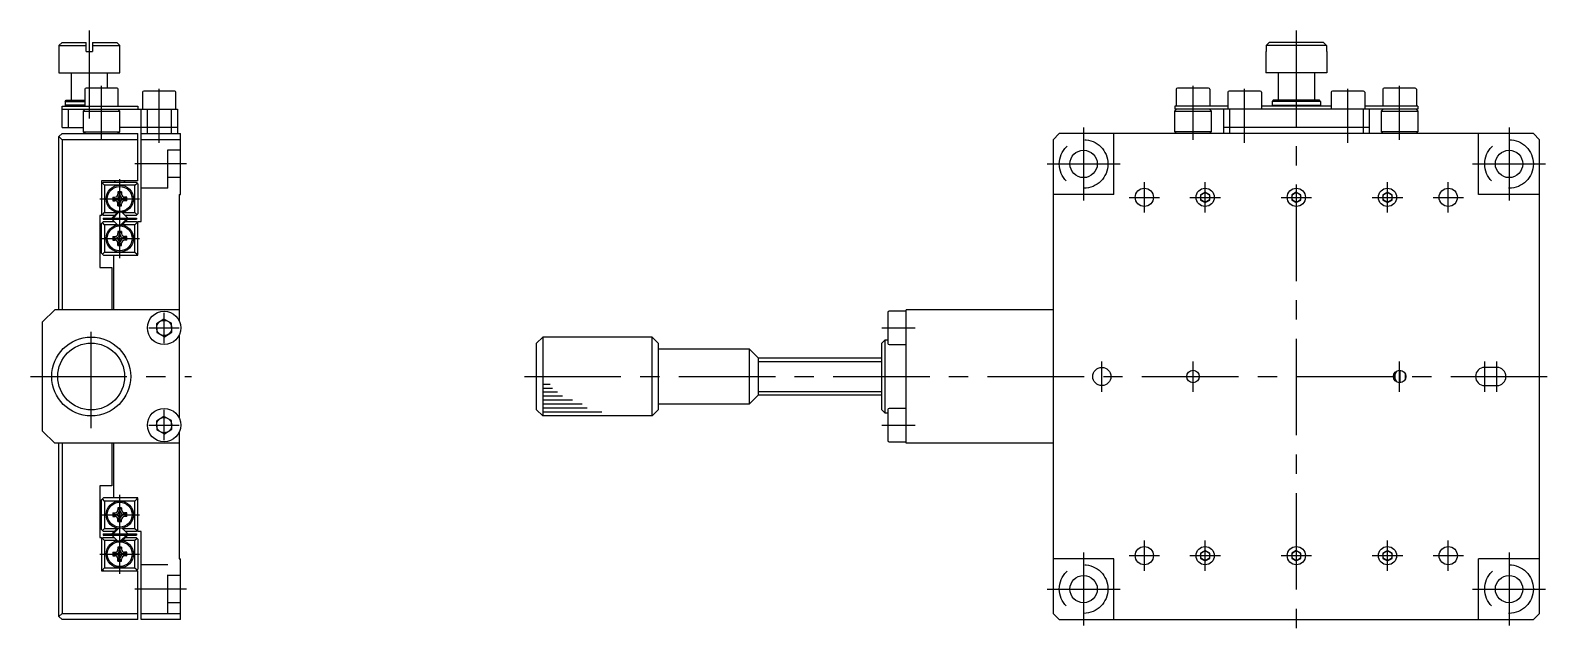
# Model space of a CAD drawing. Extents: x -5 to 560, y -8 to 251.
# Drawn here: x 310.1 to 560.4, y 64.5 to 163.5 of the extents above; entities that cross this region are included whole.
import ezdxf

# ---------------------------------------------------------------- set-up
doc = ezdxf.new("R2010")
doc.units = 0
doc.header["$LTSCALE"] = 0.5
doc.linetypes.add('CENTER', pattern=[50.8, 31.75, -6.35, 6.35, -6.35])
doc.linetypes.add('DASHED', pattern=[19.05, 12.7, -6.35])
for name, color, linetype in [('MSM_CENTER', 1, 'CENTER'), ('MSM_CONTINUOUS', 7, 'CONTINUOUS'), ('MSM_DASHED', 4, 'DASHED'), ('MSM_NARROW', 5, 'CONTINUOUS')]:
    doc.layers.add(name, color=color, linetype=linetype)

msp = doc.modelspace()

# ---------------------------------------------------------------- linework, layer by layer
at = {"layer": 'MSM_CENTER'}
for p, q in [((319.81, 149.05), (319.81, 163.55)), ((518.41, 163.55), (518.41, 64.55)), ((321.81, 145.52), (321.81, 154.4)), ((331.31, 145.02), (331.31, 153.9)), ((501.41, 145.52), (501.41, 154.4)), ((509.91, 145.02), (509.91, 153.9)), ((526.91, 145.02), (526.91, 153.9)), ((535.41, 145.52), (535.41, 154.4)), ((483.41, 147.55), (483.41, 135.55)), ((553.41, 147.55), (553.41, 135.55)), ((335.81, 141.55), (327.31, 141.55)), ((477.41, 141.55), (489.41, 141.55)), ((547.41, 141.55), (559.41, 141.55)), ((324.81, 126.05), (324.81, 139.05)), ((493.41, 133.55), (493.41, 138.55)), ((503.41, 133.55), (503.41, 138.55)), ((533.41, 133.55), (533.41, 138.55)), ((543.41, 133.55), (543.41, 138.55)), ((321.56, 135.8), (328.06, 135.8)), ((490.91, 136.05), (495.91, 136.05)), ((500.91, 136.05), (505.91, 136.05)), ((515.91, 136.05), (520.91, 136.05)), ((530.91, 136.05), (535.91, 136.05)), ((540.91, 136.05), (545.91, 136.05)), ((321.56, 129.3), (328.06, 129.3)), ((332.11, 112.05), (332.11, 117.05)), ((320.11, 98.05), (320.11, 115.05)), ((329.61, 114.55), (334.61, 114.55)), ((450.21, 114.55), (455.71, 114.55)), ((486.41, 104.05), (486.41, 109.05)), ((501.41, 104.05), (501.41, 109.05)), ((535.41, 104.05), (535.41, 109.05)), ((549.41, 104.05), (549.41, 109.05)), ((551.41, 104.05), (551.41, 109.05)), ((310.11, 106.55), (336.61, 106.55)), ((391.41, 106.55), (560.41, 106.55)), ((332.11, 96.05), (332.11, 101.05)), ((329.61, 98.55), (334.61, 98.55)), ((450.21, 98.55), (455.71, 98.55)), ((324.81, 74.05), (324.81, 87.05)), ((324.81, 74.05), (324.81, 87.05)), ((321.56, 83.8), (328.06, 83.8)), ((493.41, 74.55), (493.41, 79.55)), ((503.41, 74.55), (503.41, 79.55)), ((533.41, 74.55), (533.41, 79.55)), ((543.41, 74.55), (543.41, 79.55)), ((321.56, 77.3), (328.06, 77.3)), ((483.41, 77.55), (483.41, 65.55)), ((490.91, 77.05), (495.91, 77.05)), ((500.91, 77.05), (505.91, 77.05)), ((515.91, 77.05), (520.91, 77.05)), ((530.91, 77.05), (535.91, 77.05)), ((540.91, 77.05), (545.91, 77.05)), ((553.41, 77.55), (553.41, 65.55)), ((335.81, 71.55), (327.31, 71.55)), ((477.41, 71.55), (489.41, 71.55)), ((547.41, 71.55), (559.41, 71.55))]:
    msp.add_line(p, q, dxfattribs=at)
at = {"layer": 'MSM_CONTINUOUS'}
for p, q in [((315.31, 161.55), (314.81, 161.05)), ((314.81, 161.05), (314.81, 156.55)), ((314.81, 161.05), (319.31, 161.05)), ((315.31, 161.55), (319.31, 161.55)), ((319.31, 160.05), (319.31, 161.55)), ((320.31, 161.55), (324.31, 161.55)), ((320.31, 161.55), (320.31, 160.05)), ((320.31, 161.05), (324.81, 161.05)), ((324.31, 161.55), (324.81, 161.05)), ((324.81, 156.55), (324.81, 161.05)), ((513.44, 161.05), (513.94, 161.55)), ((523.39, 161.05), (513.44, 161.05)), ((513.44, 161.05), (513.44, 160.05)), ((522.89, 161.55), (513.94, 161.55)), ((522.89, 161.55), (523.39, 161.05)), ((523.39, 161.05), (523.39, 160.05)), ((319.31, 160.05), (320.31, 160.05)), ((513.41, 160.05), (513.41, 156.55)), ((513.44, 160.05), (513.41, 160.05)), ((523.41, 160.05), (523.39, 160.05)), ((523.41, 160.05), (523.41, 156.55)), ((314.81, 156.55), (324.81, 156.55)), ((316.81, 156.55), (316.81, 152.05)), ((322.81, 154.04), (322.81, 156.55)), ((523.41, 156.55), (513.41, 156.55)), ((515.41, 156.55), (515.41, 152.05)), ((521.41, 156.55), (521.41, 152.05)), ((319.06, 153.85), (319.06, 151.05)), ((324.36, 154.05), (319.26, 154.05)), ((324.56, 151.05), (324.56, 153.85)), ((328.56, 153.35), (328.56, 150.55)), ((333.86, 153.55), (328.76, 153.55)), ((334.06, 150.55), (334.06, 153.35)), ((498.66, 153.85), (498.66, 151.05)), ((503.96, 154.05), (498.86, 154.05)), ((504.16, 153.85), (504.16, 151.05)), ((507.16, 153.35), (507.16, 150.55)), ((512.46, 153.55), (507.36, 153.55)), ((512.66, 153.35), (512.66, 150.55)), ((524.16, 153.35), (524.16, 150.55)), ((529.46, 153.55), (524.36, 153.55)), ((529.66, 153.35), (529.66, 150.55)), ((532.66, 153.85), (532.66, 151.05)), ((537.96, 154.05), (532.86, 154.05)), ((538.16, 153.85), (538.16, 151.05)), ((315.31, 151.05), (327.81, 151.05)), ((315.31, 147.55), (315.31, 151.05)), ((315.31, 150.55), (334.31, 150.55)), ((315.81, 151.85), (316.01, 152.05)), ((315.81, 151.85), (315.81, 151.25)), ((315.81, 151.85), (319.06, 151.85)), ((316.01, 151.05), (315.81, 151.25)), ((319.06, 151.25), (315.81, 151.25)), ((316.01, 152.05), (319.06, 152.05)), ((316.31, 150.55), (316.31, 147.55)), ((318.81, 150.25), (319.11, 150.55)), ((318.81, 150.25), (318.81, 146.85)), ((318.81, 150.25), (324.81, 150.25)), ((324.81, 150.25), (324.51, 150.55)), ((324.81, 146.85), (324.81, 150.25)), ((327.81, 151.05), (327.81, 150.55)), ((328.31, 132.05), (328.31, 150.55)), ((329.31, 150.55), (329.31, 146.55)), ((333.31, 146.55), (333.31, 150.55)), ((334.31, 150.55), (334.31, 146.55)), ((498.41, 151.05), (498.41, 150.55)), ((507.16, 151.05), (498.41, 151.05)), ((538.41, 150.55), (498.41, 150.55)), ((498.41, 150.25), (498.71, 150.55)), ((498.41, 146.85), (498.41, 150.25)), ((498.41, 150.25), (504.41, 150.25)), ((504.11, 150.55), (504.41, 150.25)), ((504.41, 150.25), (504.41, 146.85)), ((504.41, 150.25), (504.41, 150.25)), ((506.41, 150.55), (506.41, 146.55)), ((507.41, 150.55), (507.41, 146.55)), ((524.16, 151.05), (512.66, 151.05)), ((514.61, 152.05), (514.41, 151.85)), ((514.41, 151.85), (514.41, 151.25)), ((522.41, 151.85), (514.41, 151.85)), ((514.61, 151.05), (514.41, 151.25)), ((514.41, 151.25), (522.41, 151.25)), ((522.21, 152.05), (514.61, 152.05)), ((522.41, 151.85), (522.21, 152.05)), ((522.21, 151.05), (522.41, 151.25)), ((522.41, 151.85), (522.41, 151.25)), ((529.41, 150.55), (529.41, 146.55)), ((538.41, 151.05), (529.66, 151.05)), ((530.41, 150.55), (530.41, 146.55)), ((532.41, 150.25), (532.71, 150.55)), ((532.41, 146.85), (532.41, 150.25)), ((532.41, 150.25), (538.41, 150.25)), ((538.11, 150.55), (538.41, 150.25)), ((538.41, 151.05), (538.41, 150.55)), ((538.41, 150.25), (538.41, 146.85)), ((538.41, 150.25), (538.41, 150.25)), ((315.31, 146.55), (314.81, 146.05)), ((314.81, 117.55), (314.81, 146.05)), ((314.81, 146.05), (315.31, 145.55)), ((315.31, 147.55), (318.81, 147.55)), ((315.31, 146.55), (327.81, 146.55)), ((315.31, 145.55), (315.31, 117.55)), ((327.81, 145.55), (315.31, 145.55)), ((318.81, 146.85), (324.81, 146.85)), ((319.11, 146.55), (318.81, 146.85)), ((324.81, 146.85), (324.51, 146.55)), ((334.31, 147.55), (324.81, 147.55)), ((327.81, 138.75), (327.81, 146.55)), ((328.31, 146.55), (334.81, 146.55)), ((334.81, 145.55), (328.31, 145.55)), ((334.81, 136.55), (334.81, 146.55)), ((479.41, 146.55), (478.41, 145.55)), ((478.41, 145.55), (478.41, 67.55)), ((557.41, 146.55), (479.41, 146.55)), ((488.41, 136.55), (488.41, 146.55)), ((504.41, 146.85), (498.41, 146.85)), ((498.41, 146.85), (498.71, 146.55)), ((504.11, 146.55), (504.41, 146.85)), ((530.41, 147.55), (506.41, 147.55)), ((538.41, 146.85), (532.41, 146.85)), ((532.41, 146.85), (532.71, 146.55)), ((538.41, 146.85), (538.11, 146.55)), ((548.41, 136.55), (548.41, 146.55)), ((558.41, 145.55), (557.41, 146.55)), ((558.41, 67.55), (558.41, 145.55)), ((327.81, 138.75), (321.81, 138.75)), ((321.81, 138.75), (321.81, 133.05)), ((322.11, 138.55), (321.81, 138.25)), ((322.31, 138.05), (321.96, 138.4)), ((322.11, 138.55), (327.51, 138.55)), ((322.31, 138.05), (322.31, 133.55)), ((327.31, 138.05), (322.31, 138.05)), ((323.91, 138.75), (324.11, 138.55)), ((325.51, 138.55), (325.71, 138.75)), ((327.31, 138.05), (327.66, 138.4)), ((327.31, 133.55), (327.31, 138.05)), ((327.51, 138.55), (327.81, 138.25)), ((327.81, 138.25), (327.81, 133.35)), ((323.66, 136.1), (323.66, 135.5)), ((323.88, 135.88), (323.66, 136.1)), ((323.66, 136.1), (324.01, 136.1)), ((323.88, 135.71), (323.66, 135.5)), ((323.66, 135.5), (324.01, 135.5)), ((323.88, 135.88), (323.88, 135.71)), ((323.88, 135.88), (324.23, 135.88)), ((323.88, 135.71), (324.23, 135.71)), ((325.11, 136.95), (324.51, 136.95)), ((324.73, 136.73), (324.51, 136.95)), ((324.51, 136.95), (324.51, 136.6)), ((324.9, 136.73), (324.73, 136.73)), ((324.73, 136.73), (324.73, 136.38)), ((324.73, 134.86), (324.73, 135.21)), ((324.9, 136.73), (325.11, 136.95)), ((324.9, 136.38), (324.9, 136.73)), ((324.9, 134.86), (324.9, 135.21)), ((325.11, 136.95), (325.11, 136.6)), ((325.75, 135.88), (325.4, 135.88)), ((325.75, 135.71), (325.4, 135.71)), ((325.96, 136.1), (325.61, 136.1)), ((325.96, 135.5), (325.61, 135.5)), ((325.75, 135.88), (325.96, 136.1)), ((325.75, 135.71), (325.75, 135.88)), ((325.75, 135.71), (325.96, 135.5)), ((325.96, 135.5), (325.96, 136.1)), ((334.61, 136.55), (334.81, 136.55)), ((334.61, 136.55), (334.61, 115.69)), ((488.41, 136.55), (478.41, 136.55)), ((503.41, 136.91), (502.66, 136.48)), ((502.66, 136.48), (502.66, 135.61)), ((502.66, 135.61), (503.41, 135.18)), ((504.16, 136.48), (503.41, 136.91)), ((503.41, 135.18), (504.16, 135.61)), ((504.16, 135.61), (504.16, 136.48)), ((518.41, 136.91), (517.66, 136.48)), ((517.66, 136.48), (517.66, 135.61)), ((517.66, 135.61), (518.41, 135.18)), ((519.16, 136.48), (518.41, 136.91)), ((518.41, 135.18), (519.16, 135.61)), ((519.16, 135.61), (519.16, 136.48)), ((533.41, 136.91), (532.66, 136.48)), ((532.66, 136.48), (532.66, 135.61)), ((532.66, 135.61), (533.41, 135.18)), ((534.16, 136.48), (533.41, 136.91)), ((533.41, 135.18), (534.16, 135.61)), ((534.16, 135.61), (534.16, 136.48)), ((558.41, 136.55), (548.41, 136.55)), ((321.51, 133.05), (321.51, 124.52)), ((321.81, 133.05), (321.51, 133.05)), ((322.11, 133.05), (321.81, 133.35)), ((321.96, 133.2), (322.31, 133.55)), ((323.9, 133.05), (322.11, 133.05)), ((322.31, 133.55), (324.4, 133.55)), ((324.43, 133.58), (323.5, 132.65)), ((323.57, 132.65), (324.49, 133.57)), ((323.71, 132.65), (324.62, 133.55)), ((324.51, 134.65), (324.51, 135)), ((324.73, 134.86), (324.51, 134.65)), ((324.51, 134.65), (325.11, 134.65)), ((324.73, 134.86), (324.9, 134.86)), ((324.9, 134.86), (325.11, 134.65)), ((325.11, 134.65), (325.11, 135)), ((326.12, 132.65), (325.19, 133.58)), ((325.23, 133.55), (327.31, 133.55)), ((327.51, 133.05), (325.73, 133.05)), ((327.31, 133.55), (327.66, 133.2)), ((327.81, 133.35), (327.51, 133.05)), ((322.11, 132.05), (321.81, 131.75)), ((321.81, 126.85), (321.81, 131.75)), ((322.31, 131.55), (321.96, 131.9)), ((322.06, 132.65), (322.06, 132.45)), ((322.06, 132.65), (327.56, 132.65)), ((322.06, 132.45), (327.56, 132.45)), ((322.11, 132.05), (323.9, 132.05)), ((322.31, 131.55), (322.31, 127.05)), ((324.4, 131.55), (322.31, 131.55)), ((323.5, 132.65), (323.5, 132.65)), ((323.5, 132.65), (323.51, 132.65)), ((323.5, 132.45), (323.5, 132.44)), ((323.51, 132.45), (323.5, 132.44)), ((323.5, 132.44), (324.43, 131.51)), ((325.11, 130.45), (324.51, 130.45)), ((324.73, 130.23), (324.51, 130.45)), ((324.51, 130.45), (324.51, 130.1)), ((324.9, 130.23), (324.73, 130.23)), ((324.73, 130.23), (324.73, 129.88)), ((324.9, 130.23), (325.11, 130.45)), ((324.9, 129.88), (324.9, 130.23)), ((325.01, 131.54), (325.92, 132.45)), ((325.11, 130.45), (325.11, 130.1)), ((326.06, 132.45), (325.13, 131.52)), ((325.19, 131.51), (326.12, 132.44)), ((327.31, 131.55), (325.23, 131.55)), ((325.73, 132.05), (327.51, 132.05)), ((326.11, 132.65), (326.12, 132.65)), ((326.12, 132.44), (326.11, 132.45)), ((326.12, 132.65), (326.12, 132.65)), ((326.12, 132.44), (326.12, 132.45)), ((327.66, 131.9), (327.31, 131.55)), ((327.31, 127.05), (327.31, 131.55)), ((327.51, 132.05), (327.81, 131.75)), ((327.56, 132.65), (327.56, 132.45)), ((327.81, 126.55), (327.81, 132.05)), ((327.81, 132.05), (328.31, 132.05)), ((323.66, 129.6), (323.66, 129)), ((323.88, 129.38), (323.66, 129.6)), ((323.66, 129.6), (324.01, 129.6)), ((323.88, 129.21), (323.66, 129)), ((323.66, 129), (324.01, 129)), ((323.88, 129.38), (323.88, 129.21)), ((323.88, 129.38), (324.23, 129.38)), ((323.88, 129.21), (324.23, 129.21)), ((324.51, 128.15), (324.51, 128.5)), ((324.73, 128.36), (324.51, 128.15)), ((324.51, 128.15), (325.11, 128.15)), ((324.73, 128.36), (324.73, 128.71)), ((324.73, 128.36), (324.9, 128.36)), ((324.9, 128.36), (324.9, 128.71)), ((324.9, 128.36), (325.11, 128.15)), ((325.11, 128.15), (325.11, 128.5)), ((325.75, 129.38), (325.4, 129.38)), ((325.75, 129.21), (325.4, 129.21)), ((325.96, 129.6), (325.61, 129.6)), ((325.96, 129), (325.61, 129)), ((325.75, 129.38), (325.96, 129.6)), ((325.75, 129.21), (325.75, 129.38)), ((325.75, 129.21), (325.96, 129)), ((325.96, 129), (325.96, 129.6)), ((322.11, 126.55), (321.81, 126.85)), ((322.31, 127.05), (321.96, 126.7)), ((322.11, 126.55), (327.81, 126.55)), ((322.31, 127.05), (327.31, 127.05)), ((323.81, 117.55), (323.81, 126.55)), ((327.31, 127.05), (327.66, 126.7)), ((327.81, 126.85), (327.51, 126.55)), ((321.51, 124.52), (323.51, 124.52)), ((323.51, 124.52), (323.51, 117.55)), ((314.11, 117.55), (312.11, 115.55)), ((312.11, 97.55), (312.11, 115.55)), ((334.61, 117.55), (314.11, 117.55)), ((332.06, 115.99), (330.84, 115.22)), ((330.84, 115.22), (330.89, 113.78)), ((333.33, 115.32), (332.06, 115.99)), ((333.39, 113.87), (333.33, 115.32)), ((451.21, 117.1), (451.21, 112)), ((454.21, 117.3), (451.41, 117.3)), ((454.21, 95.55), (454.21, 117.55)), ((478.41, 117.55), (454.21, 117.55)), ((330.89, 113.78), (332.17, 113.1)), ((332.17, 113.1), (333.39, 113.87)), ((334.61, 113.4), (334.61, 99.69)), ((394.41, 113.05), (393.41, 112.05)), ((394.41, 113.05), (394.41, 100.05)), ((412.41, 113.05), (394.41, 113.05)), ((412.41, 100.05), (412.41, 113.05)), ((413.41, 112.05), (412.41, 113.05)), ((393.41, 101.05), (393.41, 112.05)), ((413.41, 112.05), (413.41, 101.05)), ((428.41, 111.05), (413.41, 111.05)), ((428.41, 102.05), (428.41, 111.05)), ((429.91, 109.55), (428.41, 111.05)), ((450.71, 112.55), (450.21, 112.05)), ((450.21, 101.05), (450.21, 112.05)), ((451.21, 112.55), (450.71, 112.55)), ((450.71, 112.55), (450.71, 100.55)), ((451.41, 111.8), (454.21, 111.8)), ((450.21, 109.55), (429.91, 109.55)), ((429.91, 103.55), (429.91, 109.55)), ((551.41, 108.05), (549.41, 108.05)), ((535.51, 105.53), (535.51, 107.57)), ((536.31, 107.04), (536.31, 106.05)), ((428.41, 102.05), (429.91, 103.55)), ((429.91, 103.55), (450.21, 103.55)), ((549.41, 105.05), (551.41, 105.05)), ((394.41, 100.05), (393.41, 101.05)), ((413.41, 101.05), (412.41, 100.05)), ((413.41, 102.05), (428.41, 102.05)), ((450.21, 101.05), (450.71, 100.55)), ((450.71, 100.55), (451.21, 100.55)), ((451.21, 101.1), (451.21, 96)), ((454.21, 101.3), (451.41, 101.3)), ((332.06, 99.99), (330.84, 99.22)), ((330.84, 99.22), (330.89, 97.78)), ((330.89, 97.78), (332.17, 97.1)), ((333.33, 99.32), (332.06, 99.99)), ((332.17, 97.1), (333.39, 97.87)), ((333.39, 97.87), (333.33, 99.32)), ((412.41, 100.05), (394.41, 100.05)), ((312.11, 97.55), (314.11, 95.55)), ((334.61, 95.55), (314.11, 95.55)), ((314.81, 67.05), (314.81, 95.55)), ((315.31, 95.55), (315.31, 67.55)), ((323.51, 95.55), (323.51, 88.57)), ((323.81, 86.55), (323.81, 95.55)), ((334.61, 97.4), (334.61, 76.55)), ((451.41, 95.8), (454.21, 95.8)), ((478.41, 95.55), (454.21, 95.55)), ((323.51, 88.57), (321.51, 88.57)), ((321.51, 88.57), (321.51, 80.05)), ((322.11, 86.55), (321.81, 86.25)), ((321.81, 81.35), (321.81, 86.25)), ((322.31, 86.05), (321.96, 86.4)), ((327.81, 86.55), (322.11, 86.55)), ((322.31, 86.05), (322.31, 81.55)), ((327.31, 86.05), (322.31, 86.05)), ((327.31, 86.05), (327.66, 86.4)), ((327.31, 81.55), (327.31, 86.05)), ((327.51, 86.55), (327.81, 86.25)), ((327.81, 81.05), (327.81, 86.55)), ((323.66, 84.1), (323.66, 83.5)), ((323.88, 83.88), (323.66, 84.1)), ((323.66, 84.1), (324.01, 84.1)), ((323.88, 83.71), (323.66, 83.5)), ((323.66, 83.5), (324.01, 83.5)), ((323.88, 83.88), (323.88, 83.71)), ((323.88, 83.88), (324.23, 83.88)), ((323.88, 83.71), (324.23, 83.71)), ((325.11, 84.95), (324.51, 84.95)), ((324.73, 84.73), (324.51, 84.95)), ((324.51, 84.95), (324.51, 84.6)), ((324.51, 82.65), (324.51, 83)), ((324.73, 82.86), (324.51, 82.65)), ((324.51, 82.65), (325.11, 82.65)), ((324.9, 84.73), (324.73, 84.73)), ((324.73, 84.73), (324.73, 84.38)), ((324.73, 82.86), (324.73, 83.21)), ((324.73, 82.86), (324.9, 82.86)), ((324.9, 84.73), (325.11, 84.95)), ((324.9, 84.38), (324.9, 84.73)), ((324.9, 82.86), (324.9, 83.21)), ((324.9, 82.86), (325.11, 82.65)), ((325.11, 84.95), (325.11, 84.6)), ((325.11, 82.65), (325.11, 83)), ((325.75, 83.88), (325.4, 83.88)), ((325.75, 83.71), (325.4, 83.71)), ((325.96, 84.1), (325.61, 84.1)), ((325.96, 83.5), (325.61, 83.5)), ((325.75, 83.88), (325.96, 84.1)), ((325.75, 83.71), (325.75, 83.88)), ((325.75, 83.71), (325.96, 83.5)), ((325.96, 83.5), (325.96, 84.1)), ((322.11, 81.05), (321.81, 81.35)), ((321.96, 81.2), (322.31, 81.55)), ((322.06, 80.64), (322.06, 80.44)), ((322.06, 80.64), (327.56, 80.64)), ((322.06, 80.44), (327.56, 80.44)), ((323.9, 81.05), (322.11, 81.05)), ((322.31, 81.55), (324.4, 81.55)), ((323.5, 80.65), (324.43, 81.58)), ((323.5, 80.65), (323.5, 80.64)), ((323.5, 80.65), (323.51, 80.64)), ((323.5, 80.44), (323.5, 80.44)), ((323.51, 80.44), (323.5, 80.44)), ((323.5, 80.44), (324.43, 79.51)), ((323.57, 80.64), (324.49, 81.57)), ((323.71, 80.64), (324.62, 81.55)), ((325.91, 80.44), (325.01, 79.54)), ((326.06, 80.44), (325.13, 79.52)), ((326.12, 80.65), (325.19, 81.58)), ((326.12, 80.44), (325.19, 79.51)), ((325.23, 81.55), (327.31, 81.55)), ((327.51, 81.05), (325.73, 81.05)), ((326.11, 80.64), (326.12, 80.65)), ((326.12, 80.44), (326.11, 80.44)), ((326.12, 80.64), (326.12, 80.65)), ((326.12, 80.44), (326.12, 80.44)), ((327.31, 81.55), (327.66, 81.2)), ((327.81, 81.35), (327.51, 81.05)), ((327.56, 80.64), (327.56, 80.44)), ((328.31, 81.05), (327.81, 81.05)), ((328.31, 66.55), (328.31, 81.05)), ((321.51, 80.05), (321.81, 80.05)), ((321.81, 80.05), (321.81, 74.55)), ((322.11, 80.05), (321.81, 79.75)), ((322.31, 79.55), (321.96, 79.9)), ((322.11, 80.05), (323.9, 80.05)), ((322.31, 79.55), (322.31, 75.05)), ((324.4, 79.55), (322.31, 79.55)), ((323.66, 77.6), (323.66, 77)), ((323.88, 77.38), (323.66, 77.6)), ((323.66, 77.6), (324.01, 77.6)), ((325.11, 78.45), (324.51, 78.45)), ((324.73, 78.23), (324.51, 78.45)), ((324.51, 78.45), (324.51, 78.1)), ((324.9, 78.23), (324.73, 78.23)), ((324.73, 78.23), (324.73, 77.88)), ((324.9, 78.23), (325.11, 78.45)), ((324.9, 77.88), (324.9, 78.23)), ((325.11, 78.45), (325.11, 78.1)), ((327.31, 79.55), (325.23, 79.55)), ((325.96, 77.6), (325.61, 77.6)), ((325.73, 80.05), (327.51, 80.05)), ((325.75, 77.38), (325.96, 77.6)), ((325.96, 77), (325.96, 77.6)), ((327.66, 79.9), (327.31, 79.55)), ((327.31, 75.05), (327.31, 79.55)), ((327.51, 80.05), (327.81, 79.75)), ((327.81, 79.75), (327.81, 74.85)), ((503.41, 77.91), (502.66, 77.48)), ((504.16, 77.48), (503.41, 77.91)), ((518.41, 77.91), (517.66, 77.48)), ((519.16, 77.48), (518.41, 77.91)), ((533.41, 77.91), (532.66, 77.48)), ((534.16, 77.48), (533.41, 77.91)), ((323.88, 77.21), (323.66, 77)), ((323.66, 77), (324.01, 77)), ((323.88, 77.38), (323.88, 77.21)), ((323.88, 77.38), (324.23, 77.38)), ((323.88, 77.21), (324.23, 77.21)), ((324.51, 76.15), (324.51, 76.5)), ((324.73, 76.36), (324.51, 76.15)), ((324.51, 76.15), (325.11, 76.15)), ((324.73, 76.36), (324.73, 76.71)), ((324.73, 76.36), (324.9, 76.36)), ((324.9, 76.36), (324.9, 76.71)), ((324.9, 76.36), (325.11, 76.15)), ((325.11, 76.15), (325.11, 76.5)), ((325.75, 77.38), (325.4, 77.38)), ((325.75, 77.21), (325.4, 77.21)), ((325.96, 77), (325.61, 77)), ((325.75, 77.21), (325.75, 77.38)), ((325.75, 77.21), (325.96, 77)), ((334.61, 76.55), (334.81, 76.55)), ((334.81, 66.55), (334.81, 76.55)), ((488.41, 76.55), (478.41, 76.55)), ((488.41, 66.55), (488.41, 76.55)), ((502.66, 77.48), (502.66, 76.61)), ((502.66, 76.61), (503.41, 76.18)), ((503.41, 76.18), (504.16, 76.61)), ((504.16, 76.61), (504.16, 77.48)), ((517.66, 77.48), (517.66, 76.61)), ((517.66, 76.61), (518.41, 76.18)), ((518.41, 76.18), (519.16, 76.61)), ((519.16, 76.61), (519.16, 77.48)), ((532.66, 77.48), (532.66, 76.61)), ((532.66, 76.61), (533.41, 76.18)), ((533.41, 76.18), (534.16, 76.61)), ((534.16, 76.61), (534.16, 77.48)), ((548.41, 66.55), (548.41, 76.55)), ((558.41, 76.55), (548.41, 76.55)), ((322.11, 74.55), (321.81, 74.85)), ((321.81, 74.55), (327.81, 74.55)), ((322.31, 75.05), (321.96, 74.7)), ((322.31, 75.05), (327.31, 75.05)), ((327.31, 75.05), (327.66, 74.7)), ((327.81, 74.85), (327.51, 74.55)), ((327.81, 66.55), (327.81, 74.55)), ((315.31, 67.55), (314.81, 67.05)), ((314.81, 67.05), (315.31, 66.55)), ((315.31, 67.55), (327.81, 67.55)), ((327.81, 66.55), (315.31, 66.55)), ((328.31, 67.55), (334.81, 67.55)), ((334.81, 66.55), (328.31, 66.55)), ((478.41, 67.55), (479.41, 66.55)), ((479.41, 66.55), (557.41, 66.55)), ((557.41, 66.55), (558.41, 67.55))]:
    msp.add_line(p, q, dxfattribs=at)
for centre, radius in [((483.41, 141.55), 2.25), ((553.41, 141.55), 2.25), ((324.81, 135.8), 2.25), ((324.81, 135.8), 2.05), ((493.41, 136.05), 1.5), ((503.41, 136.05), 1.5), ((503.41, 136.05), 0.75), ((518.41, 136.05), 1.5), ((518.41, 136.05), 0.75), ((533.41, 136.05), 1.5), ((533.41, 136.05), 0.75), ((543.41, 136.05), 1.5), ((324.81, 129.3), 2.25), ((324.81, 129.3), 2.05), ((332.11, 114.55), 2.75), ((332.11, 114.55), 1.25), ((320.11, 106.55), 6.5), ((320.11, 106.55), 5.5), ((486.41, 106.55), 1.5), ((501.41, 106.55), 1.02), ((535.41, 106.55), 1.03), ((332.11, 98.55), 2.75), ((332.11, 98.55), 1.25), ((324.81, 83.8), 2.25), ((324.81, 83.8), 2.05), ((324.81, 77.3), 2.25), ((324.81, 77.3), 2.05), ((493.41, 77.05), 1.5), ((503.41, 77.05), 1.5), ((503.41, 77.05), 0.75), ((518.41, 77.05), 1.5), ((518.41, 77.05), 0.75), ((533.41, 77.05), 1.5), ((533.41, 77.05), 0.75), ((543.41, 77.05), 1.5), ((483.41, 71.55), 2.25), ((553.41, 71.55), 2.25)]:
    msp.add_circle(centre, radius, dxfattribs=at)
for centre, radius, start, end in [((319.26, 153.85), 0.2, 90, 180), ((324.36, 153.85), 0.2, 0, 90), ((328.76, 153.35), 0.2, 90, 180), ((333.86, 153.35), 0.2, 0, 90), ((498.86, 153.85), 0.2, 90, 180), ((503.96, 153.85), 0.2, 0, 90), ((507.36, 153.35), 0.2, 90, 180), ((512.46, 153.35), 0.2, 0, 90), ((524.36, 153.35), 0.2, 90, 180), ((529.46, 153.35), 0.2, 0, 90), ((532.86, 153.85), 0.2, 90, 180), ((537.96, 153.85), 0.2, 0, 90), ((324.01, 136.6), 0.5, 270, 0), ((324.01, 135), 0.5, 0, 90), ((324.23, 136.38), 0.5, 270, 0), ((324.23, 135.21), 0.5, 0, 90), ((325.4, 136.38), 0.5, 179.9999, 270), ((325.4, 135.21), 0.5, 90, 180), ((325.61, 136.6), 0.5, 180, 270), ((325.61, 135), 0.5, 90, 180), ((324.01, 130.1), 0.5, 270, 0), ((324.01, 128.5), 0.5, 0, 90), ((324.23, 129.88), 0.5, 270, 0), ((324.23, 128.71), 0.5, 0, 90), ((325.4, 129.88), 0.5, 179.9999, 270), ((325.4, 128.71), 0.5, 90, 180), ((325.61, 130.1), 0.5, 180, 270), ((325.61, 128.5), 0.5, 90, 180), ((451.41, 117.1), 0.2, 90, 180), ((451.41, 112), 0.2, 180, 270), ((549.41, 106.55), 1.5, 90, 270), ((551.41, 106.55), 1.5, 270, 90), ((535.91, 106.55), 1.5, 165.0719, 194.9281), ((535.91, 106.55), 1.3, 133.1676, 226.8324), ((451.41, 101.1), 0.2, 90, 180), ((451.41, 96), 0.2, 180, 270), ((324.01, 84.6), 0.5, 270, 0), ((324.01, 83), 0.5, 0, 90), ((324.23, 84.38), 0.5, 270, 0), ((324.23, 83.21), 0.5, 0, 90), ((325.4, 84.38), 0.5, 179.9999, 270), ((325.4, 83.21), 0.5, 90, 180), ((325.61, 84.6), 0.5, 180, 270), ((325.61, 83), 0.5, 90, 180), ((324.01, 78.1), 0.5, 270, 0), ((324.23, 77.88), 0.5, 270, 0), ((325.4, 77.88), 0.5, 179.9999, 270), ((325.61, 78.1), 0.5, 180, 270), ((324.01, 76.5), 0.5, 0, 90), ((324.23, 76.71), 0.5, 0, 90), ((325.4, 76.71), 0.5, 90, 180), ((325.61, 76.5), 0.5, 90, 180)]:
    msp.add_arc(centre, radius, start, end, dxfattribs=at)
at = {"layer": 'MSM_DASHED'}
for p, q in [((332.71, 137.55), (332.71, 145.55)), ((334.81, 143.8), (332.71, 143.8)), ((334.81, 139.3), (332.71, 139.3)), ((332.71, 137.55), (328.31, 137.55)), ((332.71, 75.55), (328.31, 75.55)), ((332.71, 67.55), (332.71, 75.55)), ((334.81, 73.8), (332.71, 73.8)), ((334.81, 69.3), (332.71, 69.3))]:
    msp.add_line(p, q, dxfattribs=at)
for centre in [(483.41, 141.55), (553.41, 141.55), (483.41, 71.55), (553.41, 71.55)]:
    msp.add_circle(centre, 4, dxfattribs=at)
at = {"layer": 'MSM_NARROW'}
for p, q in [((429.91, 109), (450.21, 109)), ((395.63, 105.25), (394.41, 105.25)), ((396.04, 104.6), (394.41, 104.6)), ((396.85, 103.95), (394.41, 103.95)), ((397.66, 103.3), (394.41, 103.3)), ((399.29, 102.65), (394.41, 102.65)), ((429.91, 104.09), (450.21, 104.09)), ((400.91, 102), (394.41, 102)), ((401.72, 101.35), (394.41, 101.35)), ((404.16, 100.7), (394.41, 100.7))]:
    msp.add_line(p, q, dxfattribs=at)

doc.saveas('drawing.dxf')
